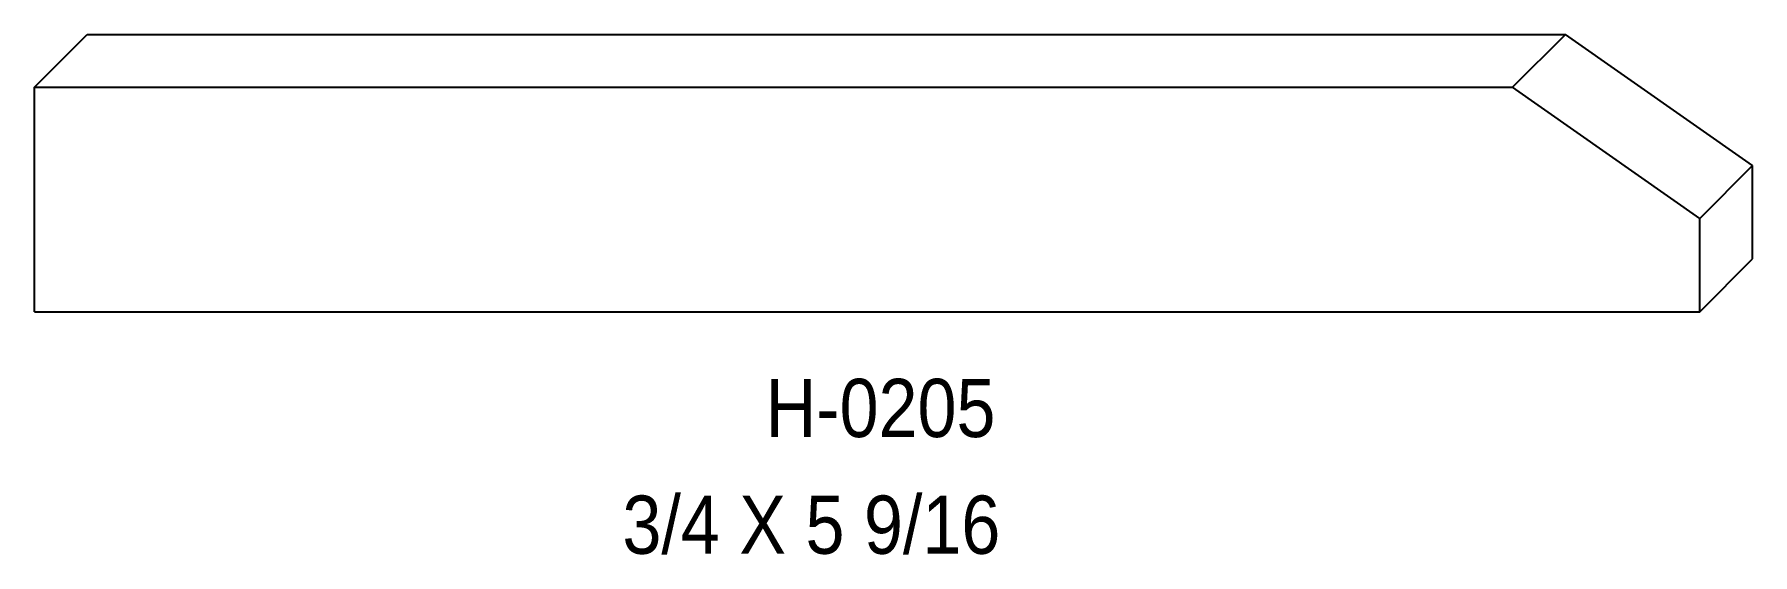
# Model space of a CAD drawing. Extents: x 41.49 to 47.23, y 140.48 to 142.22.
import ezdxf

# ---------------------------------------------------------------- set-up
doc = ezdxf.new("R2010")
doc.units = 0
doc.header["$LTSCALE"] = 5
doc.layers.add('PROFILE', color=7, linetype='CONTINUOUS')
doc.styles.add('TXT', font='TXT', dxfattribs={"height": 3.5})

msp = doc.modelspace()

# ---------------------------------------------------------------- linework, layer by layer
at = {"layer": 'PROFILE', "color": 1, "linetype": 'CONTINUOUS'}
for p, q in [((41.4936, 142.0432), (41.6704, 142.2199)), ((41.6704, 142.2199), (46.6056, 142.2199)), ((46.4288, 142.0432), (46.6056, 142.2199)), ((47.2309, 141.782), (46.6056, 142.2199)), ((41.4936, 141.2933), (41.4936, 142.0432)), ((41.4936, 142.0432), (46.4288, 142.0432)), ((47.0542, 141.6053), (46.4288, 142.0432)), ((47.0542, 141.6053), (47.2309, 141.782)), ((47.2309, 141.4701), (47.2309, 141.782)), ((47.0542, 141.2933), (47.0542, 141.6053)), ((47.0542, 141.2933), (47.2309, 141.4701)), ((41.4936, 141.2933), (47.0542, 141.2933))]:
    msp.add_line(p, q, dxfattribs=at)

# ---------------------------------------------------------------- texts
at = {"layer": 'PROFILE', "color": 1, "linetype": 'CONTINUOUS', "style": 'TXT', "width": 0.9}
for s, height, p in [('H-0205', 0.19439, (43.9354, 140.8754)), ('3/4 X 5 9/16', 0.194395, (43.4572, 140.4857))]:
    msp.add_text(s, height=height, dxfattribs=at).set_placement(p)

doc.saveas('drawing.dxf')
